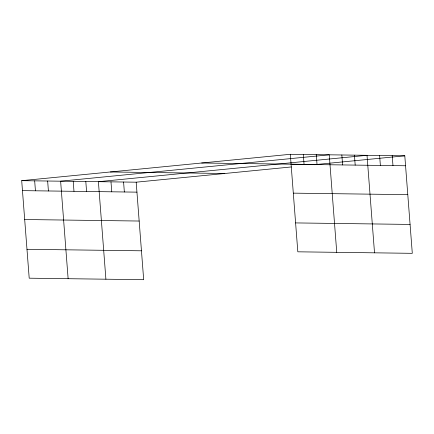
<?xml version="1.0" encoding="UTF-8"?>
<svg xmlns="http://www.w3.org/2000/svg" width="434" height="434" viewBox="0 0 434 434"><rect width="100%" height="100%" fill="white"/><g stroke="black" fill="none" stroke-linecap="round" stroke-linejoin="round"><path stroke-width="0.65" d="M21.7 180.674L136.178 182.188L143.681 279.702L29.203 278.189L21.7 180.674L290.319 154.298L404.797 155.811L412.3 253.326L297.822 251.812L290.319 154.298M136.178 182.188L291.306 166.954M314.14 164.714L404.797 155.811M201.674 163.005L316.153 164.513M291.084 164.253L405.562 165.766M110.344 171.972L224.823 173.481M293.308 193.146L407.786 194.66M22.465 190.629L136.943 192.143M295.603 222.919L410.076 224.427M24.689 219.523L139.168 221.036M26.979 249.295L141.457 250.803M392.206 155.643L392.971 165.598M379.614 155.481L380.379 165.43M374.52 252.827L367.018 155.312L98.399 181.689L105.901 279.203M354.426 155.144L355.191 165.099M341.835 154.981L342.6 164.936M336.746 252.328L329.243 154.813L60.624 181.19L68.127 278.704M316.267 154.645L317.037 164.594M303.295 154.471L304.06 164.426M123.582 182.02L124.352 191.974M110.99 181.857L111.755 191.806M85.807 181.52L86.572 191.475M73.216 181.358L73.981 191.313M47.648 181.021L48.413 190.971M34.677 180.848L35.442 190.803"/></g></svg>
